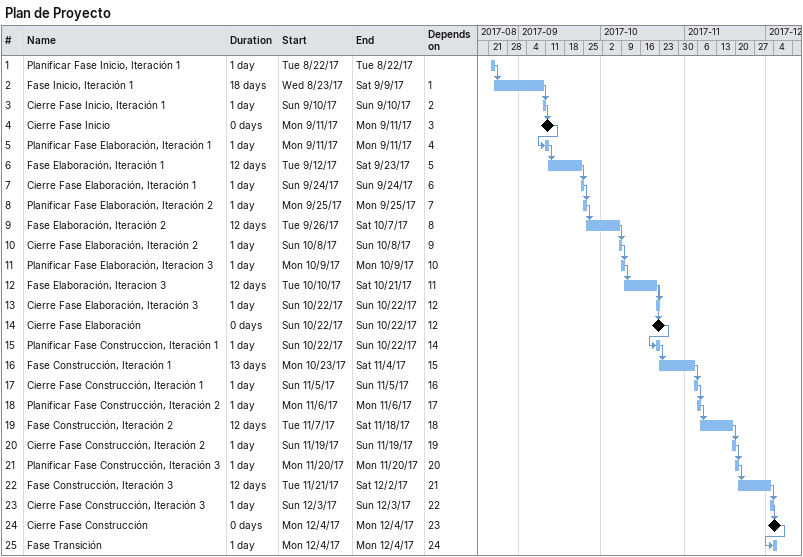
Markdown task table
Plan de Proyecto

| ID | Task | Duration | Start | Finish | Predecessors |
|---|---|---|---|---|---|
| 1 | Planificar Fase Inicio, Iteración 1 | 1d | 2017-08-22 | 2017-08-22 |  |
| 2 | Fase Inicio, Iteración 1 | 18d | 2017-08-23 | 2017-09-09 | 1 |
| 3 | Cierre Fase Inicio, Iteración 1 | 1d | 2017-09-10 | 2017-09-10 | 2 |
| 4 | Cierre Fase Inicio | 0d | 2017-09-11 | 2017-09-11 | 3 |
| 5 | Planificar Fase Elaboración, Iteración 1 | 1d | 2017-09-11 | 2017-09-11 | 4 |
| 6 | Fase Elaboración, Iteración 1 | 12d | 2017-09-12 | 2017-09-23 | 5 |
| 7 | Cierre Fase Elaboración, Iteración 1 | 1d | 2017-09-24 | 2017-09-24 | 6 |
| 8 | Planificar Fase Elaboración, Iteración 2 | 1d | 2017-09-25 | 2017-09-25 | 7 |
| 9 | Fase Elaboración, Iteración 2 | 12d | 2017-09-26 | 2017-10-07 | 8 |
| 10 | Cierre Fase Elaboración, Iteración 2 | 1d | 2017-10-08 | 2017-10-08 | 9 |
| 11 | Planificar Fase Elaboración, Iteracion 3 | 1d | 2017-10-09 | 2017-10-09 | 10 |
| 12 | Fase Elaboración, Iteracion 3 | 12d | 2017-10-10 | 2017-10-21 | 11 |
| 13 | Cierre Fase Elaboración, Iteración 3 | 1d | 2017-10-22 | 2017-10-22 | 12 |
| 14 | Cierre Fase Elaboración | 0d | 2017-10-22 | 2017-10-22 | 12 |
| 15 | Planificar Fase Construccion, Iteración 1 | 1d | 2017-10-22 | 2017-10-22 | 14 |
| 16 | Fase Construcción, Iteración 1 | 13d | 2017-10-23 | 2017-11-04 | 15 |
| 17 | Cierre Fase Construcción, Iteración 1 | 1d | 2017-11-05 | 2017-11-05 | 16 |
| 18 | Planificar Fase Construcción, Iteración 2 | 1d | 2017-11-06 | 2017-11-06 | 17 |
| 19 | Fase Construcción, Iteración 2 | 12d | 2017-11-07 | 2017-11-18 | 18 |
| 20 | Cierre Fase Construcción, Iteración 2 | 1d | 2017-11-19 | 2017-11-19 | 19 |
| 21 | Planificar Fase Construcción, Iteración 3 | 1d | 2017-11-20 | 2017-11-20 | 20 |
| 22 | Fase Construcción, Iteración 3 | 12d | 2017-11-21 | 2017-12-02 | 21 |
| 23 | Cierre Fase Construcción, Iteración 3 | 1d | 2017-12-03 | 2017-12-03 | 22 |
| 24 | Cierre Fase Construcción | 0d | 2017-12-04 | 2017-12-04 | 23 |
| 25 | Fase Transición | 1d | 2017-12-04 | 2017-12-04 | 24 |
